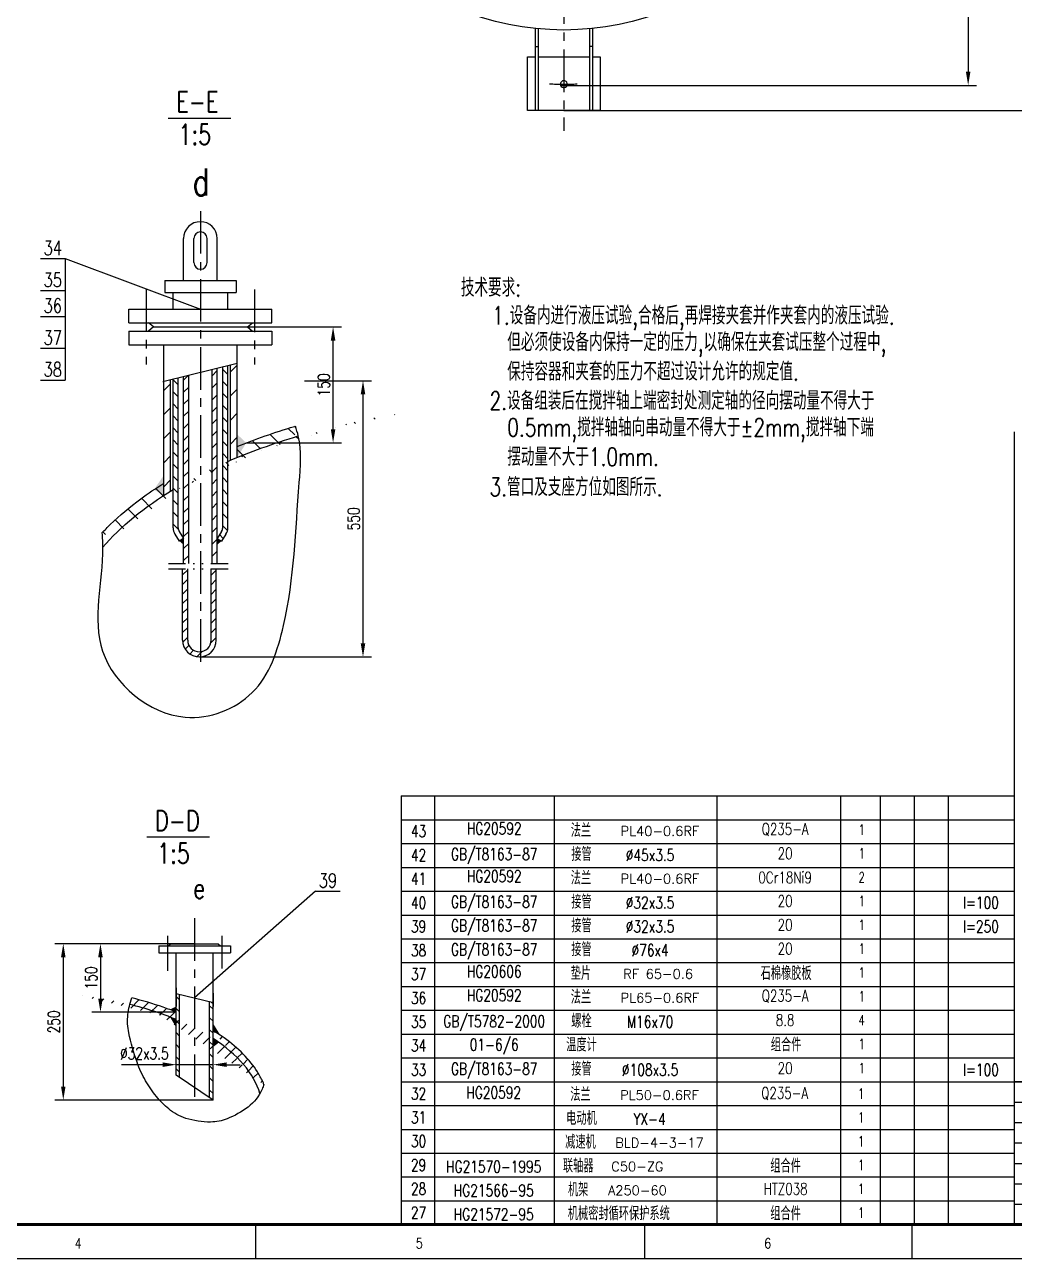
# Model space of a CAD drawing. Extents: x -8296 to 120, y 3711 to 9655.
# Drawn here: x -4693 to -1784, y 3711 to 7340 of the extents above; entities that cross this region are included whole.
import ezdxf
from ezdxf.enums import TextEntityAlignment as Align

# ---------------------------------------------------------------- set-up
doc = ezdxf.new("R2010")
doc.units = 0
doc.header["$LTSCALE"] = 100
doc.header["$MEASUREMENT"] = 0
doc.linetypes.add('CENTER', pattern=[2, 1.25, -0.25, 0.25, -0.25])
doc.linetypes.add('DIVIDE', pattern=[1.25, 0.5, -0.25, 0, -0.25, 0, -0.25])
doc.layers.get('0').update_dxf_attribs({"linetype": 'CONTINUOUS'})
doc.layers.get('DEFPOINTS').update_dxf_attribs({"linetype": 'CONTINUOUS'})
for name, color, linetype in [('1', 1, 'CENTER'), ('3', 1, 'DIVIDE'), ('4', 7, 'CONTINUOUS'), ('5', 6, 'CONTINUOUS'), ('dim', 6, 'CONTINUOUS'), ('text', 5, 'CONTINUOUS')]:
    doc.layers.add(name, color=color, linetype=linetype)
doc.styles.add('COMPLEX', font='romanc', dxfattribs={"width": 0.75, "bigfont": 'HZTXT'})
doc.styles.add('ROMANS', font='romans', dxfattribs={"width": 0.75})
doc.styles.get("Standard").update_dxf_attribs({"font": 'txt', "width": 0.75, "bigfont": 'hztxt'})
doc.dimstyles.get("Standard").update_dxf_attribs({"dimtxt": 0.18, "dimasz": 0.18, "dimexe": 0.18, "dimexo": 0.0625, "dimgap": 0.09, "dimtad": 0, "dimtih": 1, "dimtoh": 1, "dimdec": 4, "dimzin": 0, "dimdsep": 46, "dimtxsty": 'Standard', "dimcen": 0.09, "dimadec": 0, "dimazin": 0, "dimtfac": 1, "dimtdec": 4, "dimtofl": 0, "dimtmove": 0, "dimatfit": 3, "dimfxl": 0, "dimtolj": 1, "dimtzin": 0, "dimarcsym": 0})
pattern_1 = [(45.00000000000014, (-11350.60618009496, -150.9879728758543), (17.67766952966373, -17.67766952966364), [])]

# ---------------------------------------------------------------- blocks, each defined once
blk = doc.blocks.new('*D41')
at = {"layer": '5', "color": 0, "lineweight": -2}
for p, q in [((-4193.185596380926, 4638.740680043323), (-4604.264803094971, 4638.740680043323)), ((-4579.264803094971, 4598.740680043323), (-4579.264803094971, 4219.113647124162)), ((-4139.185596380933, 4179.113647124162), (-4604.264803094971, 4179.113647124162))]:
    blk.add_line(p, q, dxfattribs=at)
at = {"layer": '5', "color": 0}
for points in [[(-4585.931469761638, 4598.740680043323), (-4572.598136428304, 4598.740680043323), (-4579.264803094971, 4638.740680043323)], [(-4585.931469761638, 4219.113647124162), (-4572.598136428304, 4219.113647124162), (-4579.264803094971, 4179.113647124162)]]:
    blk.add_solid(points, dxfattribs=at)
at = {"layer": 'DEFPOINTS', "color": 0}
for p in [(-4193.185596380926, 4638.740680043323), (-4579.264803094971, 4179.113647124162), (-4139.185596380933, 4179.113647124162)]:
    blk.add_point(p, dxfattribs=at)
at = {"layer": '5', "color": 0, "insert": (-4606.764803094972, 4408.927163583741), "char_height": 35, "attachment_point": 5, "rotation": 90, "style": 'ROMANS'}
blk.add_mtext('\\A1;250', dxfattribs=at)
blk = doc.blocks.new('*D40')
at = {"layer": '5', "color": 0, "lineweight": -2}
for p, q in [((-4193.185596380926, 4638.740680043323), (-4495.012805094972, 4638.740680043323)), ((-4470.012805094972, 4598.740680043323), (-4470.012805094972, 4477.685253888636)), ((-4247.185596380928, 4437.685253888636), (-4495.012805094972, 4437.685253888636))]:
    blk.add_line(p, q, dxfattribs=at)
at = {"layer": '5', "color": 0}
for points in [[(-4476.679471761639, 4598.740680043323), (-4463.346138428305, 4598.740680043323), (-4470.012805094972, 4638.740680043323)], [(-4476.679471761639, 4477.685253888636), (-4463.346138428305, 4477.685253888636), (-4470.012805094972, 4437.685253888636)]]:
    blk.add_solid(points, dxfattribs=at)
at = {"layer": 'DEFPOINTS', "color": 0}
for p in [(-4193.185596380926, 4638.740680043323), (-4470.012805094972, 4437.685253888636), (-4247.185596380928, 4437.685253888636)]:
    blk.add_point(p, dxfattribs=at)
at = {"layer": '5', "color": 0, "insert": (-4497.512805094972, 4538.212966965979), "char_height": 35, "attachment_point": 5, "rotation": 90, "style": 'ROMANS'}
blk.add_mtext('\\A1;150', dxfattribs=at)
blk = doc.blocks.new('*D42')
at = {"layer": '5', "color": 0, "lineweight": -2}
for p, q in [((-4041.390293715953, 6451.994356999998), (-3761.199264571075, 6451.994356999998)), ((-3786.199264571075, 6151.190948295525), (-3786.199264571075, 6411.994356999998)), ((-4041.390293715953, 6111.190948295525), (-3761.199264571075, 6111.190948295525))]:
    blk.add_line(p, q, dxfattribs=at)
at = {"layer": '5', "color": 0}
for points in [[(-3792.865931237742, 6411.994356999998), (-3779.532597904409, 6411.994356999998), (-3786.199264571075, 6451.994356999998)], [(-3792.865931237742, 6151.190948295525), (-3779.532597904409, 6151.190948295525), (-3786.199264571075, 6111.190948295525)]]:
    blk.add_solid(points, dxfattribs=at)
at = {"layer": 'DEFPOINTS', "color": 0}
for p in [(-4041.390293715953, 6451.994356999998), (-3786.199264571075, 6451.994356999998), (-4041.390293715953, 6111.190948295525)]:
    blk.add_point(p, dxfattribs=at)
at = {"layer": '5', "color": 0, "insert": (-3813.699264571076, 6281.592652647761), "char_height": 35, "attachment_point": 5, "rotation": 90, "style": 'ROMANS'}
blk.add_mtext('\\A1;150', dxfattribs=at)
blk = doc.blocks.new('*D43')
at = {"layer": '5', "color": 0, "lineweight": -2}
for p, q in [((-3869.924518307533, 6293.974003497256), (-3673.289453307532, 6293.974003497256)), ((-3698.289453307532, 6253.974003497256), (-3698.289453307532, 5521.843613407727)), ((-4179.121891450503, 5481.843613407727), (-3673.289453307532, 5481.843613407727))]:
    blk.add_line(p, q, dxfattribs=at)
at = {"layer": '5', "color": 0}
for points in [[(-3704.956119974199, 6253.974003497256), (-3691.622786640866, 6253.974003497256), (-3698.289453307532, 6293.974003497256)], [(-3704.956119974199, 5521.843613407727), (-3691.622786640866, 5521.843613407727), (-3698.289453307532, 5481.843613407727)]]:
    blk.add_solid(points, dxfattribs=at)
at = {"layer": 'DEFPOINTS', "color": 0}
for p in [(-3869.924518307533, 6293.974003497256), (-4179.121891450503, 5481.843613407727), (-3698.289453307532, 5481.843613407727)]:
    blk.add_point(p, dxfattribs=at)
at = {"layer": '5', "color": 0, "insert": (-3725.789453307533, 5887.908808452491), "char_height": 35, "attachment_point": 5, "rotation": 90, "style": 'ROMANS'}
blk.add_mtext('\\A1;550', dxfattribs=at)
blk = doc.blocks.new('*D68')
at = {"layer": 'DEFPOINTS', "color": 0}
for p in [(-3115.132284459994, 9086.477587192776), (-3117.373808235929, 7161.933455037716), (-1919.553549, 7161.933455037715)]:
    blk.add_point(p, dxfattribs=at)
at = {"layer": 'dim', "color": 0, "lineweight": -2}
for p, q in [((-3115.132284459994, 9086.477587192776), (-1894.553549, 9086.477587192776)), ((-1919.553549, 9046.477587192776), (-1919.553549, 7201.933455037715)), ((-3117.373808235929, 7161.933455037716), (-1894.553549, 7161.933455037715))]:
    blk.add_line(p, q, dxfattribs=at)
at = {"layer": 'dim', "color": 0}
for points in [[(-1926.220215666666, 9046.477587192776), (-1912.886882333333, 9046.477587192776), (-1919.553549, 9086.477587192776)], [(-1926.220215666667, 7201.933455037715), (-1912.886882333333, 7201.933455037715), (-1919.553549, 7161.933455037715)]]:
    blk.add_solid(points, dxfattribs=at)
at = {"layer": 'dim', "color": 0, "insert": (-1947.053549000001, 8124.205521115246), "char_height": 35, "attachment_point": 5, "rotation": 90, "style": 'ROMANS'}
blk.add_mtext('\\A1;1924', dxfattribs=at)
blk = doc.blocks.new('*D69')
at = {"layer": 'DEFPOINTS', "color": 0}
for p in [(-3107.79965059162, 9170.509617401156), (-3107.799650591638, 7088.509617401151), (-1742.449367, 7088.50961740115)]:
    blk.add_point(p, dxfattribs=at)
at = {"layer": 'dim', "color": 0, "lineweight": -2}
for p, q in [((-3107.79965059162, 9170.509617401156), (-1717.449366999999, 9170.509617401156)), ((-1742.449366999999, 9130.509617401156), (-1742.449367, 7128.50961740115)), ((-3107.799650591638, 7088.509617401151), (-1717.449367, 7088.50961740115))]:
    blk.add_line(p, q, dxfattribs=at)
at = {"layer": 'dim', "color": 0}
for points in [[(-1749.116033666666, 9130.509617401156), (-1735.782700333333, 9130.509617401156), (-1742.449366999999, 9170.509617401156)], [(-1749.116033666667, 7128.50961740115), (-1735.782700333333, 7128.50961740115), (-1742.449367, 7088.50961740115)]]:
    blk.add_solid(points, dxfattribs=at)
at = {"layer": 'dim', "color": 0, "insert": (-1769.949367000001, 8129.509617401152), "char_height": 35, "attachment_point": 5, "rotation": 90, "style": 'ROMANS'}
blk.add_mtext('\\A1;2024', dxfattribs=at)

msp = doc.modelspace()

# ---------------------------------------------------------------- hatches: boundary and pattern name
at = {"layer": '5'}
h = msp.add_hatch(dxfattribs=at)
h.set_pattern_fill('ANSI31', color=256, scale=400, angle=90, style=0)
h.set_pattern_definition([(45.00000000000001, (-17450.57271714214, -2446.603132338324), (35.35533905932738, -35.35533905932737), [])])
edge = h.paths.add_edge_path()
edge.add_line((-4284.121869714039, 6291.426442630296), (-4264.121869714027, 6296.305040590089))
edge.add_line((-4264.121869714027, 6296.305040590089), (-4264.121869714039, 5969.228997175531))
edge.add_ellipse((-3176.121869714047, 5528.702039998103), major_axis=(1400, 0), ratio=0.5, start_angle=140.9997173720126, end_angle=142.3192148297584)
edge.add_line((-4284.121869714032, 5956.585201620536), (-4284.121869714039, 6291.426442630296))
edge = h.paths.add_edge_path()
edge.add_line((-4088.121869714041, 6339.236702636239), (-4068.121869714039, 6344.11530059603))
edge.add_line((-4068.121869714039, 6344.115300596031), (-4068.121869714039, 6222.318252596031))
edge.add_line((-4068.121869714039, 6222.318252596031), (-4068.121869714041, 6068.224050670518))
edge.add_ellipse((-3176.121869714047, 5528.702039998103), major_axis=(1400, 0), ratio=0.5, start_angle=129.5790979817035, end_angle=130.6493968273583)
edge.add_line((-4088.121869714041, 6059.799017959756), (-4088.121869714041, 6339.236702636239))
h = msp.add_hatch(dxfattribs=at)
h.set_pattern_fill('ANSI31', color=256, scale=200, angle=90, style=0)
h.set_pattern_definition([(135, (-333.7799380000001, 322.8818900534643), (-17.67766952966369, -17.67766952966369), [])])
h.paths.add_polyline_path([(-4256.621869714039, 5861.61880234406, 0.1423098127258515), (-4251.174175205843, 5842.86616945907), (-4238.208627639237, 5822.433741388469), (-4225.543353857035, 5830.470584053464), (-4238.508901423643, 5850.903012124067, -0.142309812725839), (-4241.62186971404, 5861.61880234406), (-4241.621869714027, 6301.793463294855), (-4256.621869714026, 6298.134514825009)])
h.paths.add_polyline_path([(-4110.621869714053, 5861.61880234406, -0.1423098127258506), (-4113.73483800445, 5850.903012124066), (-4126.700385571059, 5830.470584053464), (-4114.035111788859, 5822.43374138847), (-4101.06956422225, 5842.86616945907, 0.1423098127258524), (-4095.621869714053, 5861.61880234406), (-4095.621869714069, 6337.407228401311), (-4110.621869714068, 6333.748279931469)])
h = msp.add_hatch(dxfattribs=at)
h.set_pattern_fill('ANSI31', color=256, scale=200, style=0)
h.set_pattern_definition([(45, (-333.7799380000001, 322.8818900534643), (-17.67766952966369, 17.67766952966369), [])])
h.paths.add_polyline_path([(-4225.543353857039, 5756.207394053463), (-4210.543353857039, 5756.207394053463), (-4210.54335385702, 6309.374442497521), (-4225.54335385702, 6305.71549402768)])
h.paths.add_polyline_path([(-4141.700385571055, 5756.207394053463), (-4126.700385571053, 5756.207394053463), (-4126.700385571075, 6329.826249198648), (-4141.700385571074, 6326.167300728806)])
h = msp.add_hatch(dxfattribs=at)
h.set_pattern_fill('ANSI31', color=256, scale=400, style=0)
h.set_pattern_definition([(135, (-17450.57271714214, -2446.603132338324), (35.35533905932737, 35.35533905932738), [])])
edge = h.paths.add_edge_path()
edge.add_spline(control_points=[(-4465.546793077273, 5846.434260113459), (-4457.692876963451, 5854.808253187912), (-4449.535632775197, 5863.092503444628), (-4414.098382594107, 5897.424511686544), (-4384.093079652378, 5922.608325111867), (-4330.054093221985, 5962.312156284785), (-4307.638392604826, 5977.464055610538), (-4284.121869714032, 5992.124614343416)], knot_values=[3.580096140772319, 3.580096140772319, 3.580096140772319, 3.580096140772319, 3.618034287104902, 3.618034287104902, 3.739128971884939, 3.739128971884939, 3.817574721738372, 3.817574721738372, 3.817574721738372, 3.817574721738372], degree=3, periodic=0)
edge.add_line((-4284.12186971403, 5992.124614343416), (-4284.121869714034, 5956.585201620534))
edge.add_ellipse((-3176.121869714047, 5528.702039998103), major_axis=(1400, 0), ratio=0.5, start_angle=142.3192148297584, end_angle=153.9562808871805)
edge.add_ellipse((-3176.121869714047, 5528.702039998103), major_axis=(1400, 0), ratio=0.5, start_angle=153.9562808871805, end_angle=154.1431386498317)
edge.add_arc((-4244.81105673921, 6329.770291667099), 531.3548575996335, 245.4541956058315, 248.91551955251072, ccw=False)
edge = h.paths.add_edge_path()
edge.add_spline(control_points=[(-4068.121869714039, 6100.635801662645), (-4014.901267351019, 6122.172082575487), (-3958.679822303649, 6141.745549325222), (-3899.233802860275, 6159.413445725886), (-3898.449859241358, 6159.645929931858), (-3897.665481759133, 6159.878032230887)], knot_values=[4.031988066789506, 4.031988066789506, 4.031988066789506, 4.031988066789506, 4.176083891749577, 4.176083891749577, 4.178008464567966, 4.178008464567966, 4.178008464567966, 4.178008464567966], degree=3, periodic=0)
edge.add_arc((-4383.030302318167, 6175.121753026515), 485.6041392533614, 354.4257150808234, 358.2011183559392, ccw=False)
edge.add_ellipse((-3176.121869714047, 5528.702039998103), major_axis=(1400, 0), ratio=0.5, start_angle=121.1217019455218, end_angle=121.229074152679)
edge.add_ellipse((-3176.121869714047, 5528.702039998103), major_axis=(1400, 0), ratio=0.5, start_angle=121.229074152679, end_angle=129.5790979817035)
edge.add_line((-4068.121869714039, 6068.224050670518), (-4068.121869714039, 6100.635801662649))
h = msp.add_hatch(dxfattribs=at)
h.set_pattern_fill('ANSI31', color=256, scale=200, angle=90, style=0)
h.set_pattern_definition(pattern_1)
edge = h.paths.add_edge_path()
edge.add_spline(control_points=[(-4247.185596380928, 4437.685253888635), (-4259.729338323753, 4442.726411392419), (-4272.597144798327, 4447.550137765334), (-4315.117347429524, 4462.399455130828), (-4345.949656388036, 4471.524660792799), (-4377.92765229309, 4479.436643488791)], knot_values=[4.035349095414181, 4.035349095414181, 4.035349095414181, 4.035349095414181, 4.102697731943523, 4.102697731943523, 4.252881936310769, 4.252881936310769, 4.252881936310769, 4.252881936310769], degree=3, periodic=0)
edge.add_arc((-4160.047654286844, 4403.831228417766), 230.6249603127614, 160.8629780240872, 165.831466602353)
edge.add_ellipse((-4693.185596380924, 4146.327122292374), major_axis=(-700, -1.623512712009053e-12), ratio=0.5, start_angle=230.4209020182965, end_angle=243.64103233000338, ccw=False)
edge.add_line((-4247.185596380928, 4416.088127628582), (-4247.185596380928, 4437.685253888635))
h = msp.add_hatch(dxfattribs=at)
h.set_pattern_fill('ANSI31', color=256, scale=200, style=0)
h.set_pattern_definition([(135.0000000000001, (-11350.60618009496, -150.9879728758543), (17.67766952966364, 17.67766952966373), [])])
h.paths.add_polyline_path([(-4149.185596380931, 4468.605098588368), (-4143.482683706982, 4467.21398768157), (-4139.185596380929, 4462.91690035551), (-4139.185596380928, 4454.338014099904), (-4139.185596380931, 4283.338181124162), (-4149.185596380927, 4283.338181124162)])
h.paths.add_polyline_path([(-4237.185596380931, 4283.338181124161), (-4247.185596380928, 4283.338181124162), (-4247.185596380928, 4308.338181124162), (-4247.185596380928, 4492.510228591338), (-4237.185596380927, 4490.070929611444)])
h.paths.add_polyline_path([(-4237.185596380929, 4246.149873827865), (-4247.185596380928, 4252.990305124162), (-4247.185596380929, 4283.338181124161), (-4237.185596380929, 4283.338181124161)])
h.paths.add_polyline_path([(-4139.185596380933, 4179.113647124162), (-4149.185596380923, 4185.954078420452), (-4149.185596380927, 4283.338181124162), (-4139.185596380934, 4283.338181124162)])
h = msp.add_hatch(dxfattribs=at)
h.set_pattern_fill('ANSI31', color=256, scale=200, angle=90, style=0)
h.set_pattern_definition(pattern_1)
edge = h.paths.add_edge_path()
edge.add_spline(control_points=[(-3989.377319218368, 4225.257960898323), (-3990.557639287178, 4228.096331491193), (-3991.800444162664, 4230.923539694796), (-3997.570225452735, 4243.374452369208), (-4002.758281267324, 4252.868582052824), (-4020.040055129282, 4280.286826703075), (-4034.03879961554, 4297.741271152533), (-4066.756914698904, 4331.1038460902), (-4085.478072455417, 4347.015140199208), (-4113.416861051657, 4367.15271190269), (-4120.74858046025, 4372.158204822895), (-4139.185596380933, 4383.003444124162)], knot_values=[3.346601002438342, 3.346601002438342, 3.346601002438342, 3.346601002438342, 3.369276109821836, 3.369276109821836, 3.446890832189975, 3.446890832189975, 3.597483711137084, 3.597483711137084, 3.748076590084193, 3.748076590084193, 3.799246419547161, 3.799246419547161, 3.799246419547161, 3.799246419547161], degree=3, periodic=0)
edge.add_ellipse((-4693.185596380924, 4146.327122292374), major_axis=(-700, -1.623512712009053e-12), ratio=0.5, start_angle=188.5983050872724, end_angle=217.6807851702416)
at = {"layer": 'dim'}
h = msp.add_hatch(dxfattribs=at)
h.set_pattern_fill('ANSI31', color=256, scale=160, style=0)
h.set_pattern_definition([(45, (0, 561.5628940534643), (-14.14213562373095, 14.14213562373095), [])])
h.paths.add_polyline_path([(-4213.543375593486, 5740.845456053463), (-4228.54337559349, 5740.845456053462), (-4228.543375593497, 5531.265097550722, 0.4321179255652573), (-4176.121869714046, 5481.934752280523), (-4176.121869714046, 5496.974596822572, -0.4400104588334016), (-4213.543375593499, 5531.265097550725)])
h.paths.add_polyline_path([(-4129.70040730751, 5740.845456053462), (-4144.70040730751, 5740.845456053464), (-4144.70040730751, 5531.265097550723, -0.3888788013528198), (-4176.121869714046, 5496.974596822573), (-4176.121869714046, 5481.934752280523, 0.3965330398406865), (-4129.70040730751, 5531.265097550722)])

# ---------------------------------------------------------------- linework, layer by layer
for p, q in [((-3191.799650591618, 7329.116396060695), (-3191.799650591618, 7088.509617401149)), ((-3183.399650591618, 7328.279345402052), (-3183.399650591618, 7088.509617401149)), ((-3032.199650591618, 7328.279345402052), (-3032.199650591618, 7088.509617401149)), ((-3023.799650591618, 7329.116396060695), (-3023.799650591616, 7088.509617401149)), ((-3191.799650591618, 7276.479120401151), (-3183.399650591618, 7276.479120401151)), ((-3023.799650591624, 7276.479120401151), (-3032.199650591623, 7276.479120401151)), ((-3214.29965059162, 7088.509617401151), (-3214.299650591618, 7245.701599768043)), ((-3214.299650591618, 7245.701599768043), (-3191.799650591618, 7245.701599768043)), ((-3183.399650591618, 7245.701599768045), (-3032.199650591618, 7245.701599768043)), ((-3023.799650591616, 7245.701599768043), (-3001.299650591618, 7245.701599768043)), ((-3001.299650591618, 7245.701599768043), (-3001.299650591618, 7088.509617401149)), ((-3001.299650591618, 7088.509617401149), (-3214.29965059162, 7088.509617401151)), ((-4225.543353857019, 6588.181876053464), (-4225.543353857021, 6711.922880053464)), ((-4195.543353857019, 6640.884272053465), (-4195.543353857021, 6711.922880053464)), ((-4156.700385571075, 6640.884272053465), (-4156.700385571075, 6711.922880053464)), ((-4126.700385571075, 6588.181876053464), (-4126.700385571075, 6711.922880053464)), ((-4281.041625000001, 6588.181876053464), (-4071.202114428094, 6588.181876053464)), ((-4281.041625000001, 6588.181876053464), (-4281.041625000001, 6553.502763053466)), ((-4176.121869714046, 6588.181876053464), (-4176.121869714046, 6553.502763053466)), ((-4071.202114428093, 6588.181876053464), (-4071.202114428093, 6553.502763053466)), ((-4281.041625000001, 6553.502763053466), (-4071.202114428094, 6553.502763053466)), ((-4256.621869714026, 6504.469166999997), (-4256.621869714028, 6553.502763053462)), ((-4095.621869714068, 6504.469166999997), (-4095.621869714068, 6553.502763053462)), ((-4386.121869714051, 6464.469167000001), (-4386.121869714051, 6504.469167000001)), ((-4386.121869714051, 6504.469167000001), (-3966.121869714053, 6504.469166999997)), ((-3966.121869714053, 6464.469166999997), (-3966.121869714053, 6504.469166999997)), ((-4386.121869714051, 6464.469167000001), (-3966.121869714053, 6464.469166999997)), ((-4314.533420285955, 6451.994357000001), (-4329.168460285952, 6464.469167000001)), ((-4037.710319142133, 6451.994357000005), (-4023.075279142136, 6464.469167000005)), ((-4386.121869714051, 6439.519546999994), (-3966.121869714053, 6439.519546999998)), ((-4386.121869714051, 6439.519546999994), (-4386.121869714051, 6399.519546999994)), ((-4314.533420285955, 6451.994356999994), (-4329.168460285952, 6439.519546999994)), ((-4314.533420285955, 6451.994356999998), (-4037.710319142144, 6451.994356999998)), ((-4314.533420285955, 6451.994356999998), (-4037.710319142144, 6451.994356999998)), ((-4037.710319142133, 6451.99435699999), (-4023.075279142136, 6439.519546999991)), ((-3966.121869714053, 6439.519546999998), (-3966.121869714053, 6399.519546999998)), ((-4386.121869714051, 6399.519546999994), (-3966.121869714053, 6399.519546999998)), ((-4141.700385571055, 5756.207394053463), (-4141.700385571075, 6326.167300728806)), ((-4126.700385571053, 5756.207394053463), (-4126.700385571075, 6329.826249198648)), ((-4110.621869714053, 5861.61880234406), (-4110.621869714068, 6333.748279931469)), ((-4095.621869714053, 5861.61880234406), (-4095.621869714068, 6337.407228401311)), ((-4088.121869714038, 6059.79901795976), (-4088.121869714042, 6339.236702636239)), ((-4284.121869714031, 5956.585201620533), (-4284.121869714031, 6312.186375499999)), ((-4264.121869714038, 5969.228997175532), (-4264.121869714028, 6296.305040590092)), ((-4256.621869714038, 5861.61880234406), (-4256.621869714028, 6298.134514825013)), ((-4241.62186971404, 5861.61880234406), (-4241.621869714028, 6301.793463294855)), ((-4225.543353857039, 5756.207394053464), (-4225.543353857021, 6305.715494027676)), ((-4210.543353857039, 5756.207394053462), (-4210.543353857021, 6309.374442497521)), ((-4068.121869714038, 6068.224050670518), (-4068.121869714038, 6312.186375499999)), ((-4238.508901423643, 5850.903012124067), (-4225.543353857035, 5830.470584053463)), ((-4113.73483800445, 5850.903012124067), (-4126.70038557106, 5830.470584053463)), ((-4251.174175205843, 5842.866169459072), (-4238.208627639236, 5822.433741388469)), ((-4225.543353857035, 5830.470584053463), (-4238.208627639236, 5822.433741388469)), ((-4126.70038557106, 5830.470584053463), (-4114.035111788858, 5822.433741388469)), ((-4101.069564222248, 5842.866169459072), (-4114.035111788858, 5822.433741388469)), ((-4228.543375593497, 5531.265097550722), (-4228.54337559349, 5740.845456053462)), ((-4213.543375593499, 5531.265097550723), (-4213.543375593485, 5740.845456053462)), ((-4144.70040730751, 5531.265097550723), (-4144.700407307509, 5740.845456053462)), ((-4129.70040730751, 5531.265097550722), (-4129.70040730751, 5740.845456053462)), ((-4298.185596380929, 4632.503275043321), (-4298.185596380928, 4612.503275043321)), ((-4298.185596380929, 4632.503275043321), (-4088.185596380929, 4632.503275043323)), ((-4298.185596380928, 4612.503275043321), (-4088.185596380928, 4612.503275043323)), ((-4262.39137166688, 4638.740680043321), (-4269.708891666879, 4632.503275043321)), ((-4262.391371666882, 4638.740680043322), (-4123.979821094977, 4638.740680043323)), ((-4123.979821094969, 4638.740680043318), (-4116.662301094971, 4632.503275043318)), ((-4088.185596380929, 4632.503275043323), (-4088.185596380928, 4612.503275043323)), ((-4247.185596380928, 4252.990305124161), (-4247.185596380928, 4538.069290043323)), ((-4139.185596380933, 4179.113647124162), (-4139.185596380931, 4538.069290043323)), ((-4237.185596380931, 4246.149873827863), (-4237.185596380928, 4490.070929611445)), ((-4149.185596380924, 4185.95407842045), (-4149.185596380931, 4468.605098588368)), ((-4139.185596380933, 4179.113647124162), (-4247.185596380929, 4252.990305124162))]:
    msp.add_line(p, q)
at = {"color": 0, "linetype": 'Continuous'}
for p, q in [((-4284.121869714038, 6169.629394630299), (-4284.12186971404, 6399.519546999994)), ((-4068.121869714038, 6222.318252596031), (-4068.121869714038, 6399.519546999998)), ((-4247.185596380928, 4493.135228591339), (-4247.185596380928, 4612.503275043322)), ((-4139.185596380928, 4466.790799608473), (-4139.185596380928, 4612.503275043322))]:
    msp.add_line(p, q, dxfattribs=at)
at = {"color": 0}
msp.add_line((-4143.48268370698, 4467.213987681568), (-4139.185596380931, 4462.916900355515), dxfattribs=at)
at = {"color": 14}
for p, q in [((-1783.887823000003, 4173.297798757687), (-1206.172227545891, 4173.297798757687)), ((-1783.887823000003, 4113.297798757687), (-1206.172227545891, 4113.297798757687)), ((-1783.887823000003, 4053.297798757687), (-1206.172227545891, 4053.297798757687)), ((-1783.887823000003, 3993.297798757687), (-1206.172227545891, 3993.297798757687)), ((-1783.887823000003, 3933.297798757687), (-1206.172227545891, 3933.297798757687)), ((-1783.887823000003, 3873.297798757687), (-1206.172227545891, 3873.297798757687)), ((-2083.887822999999, 3713.217732060326), (-2083.887822999999, 3813.217732060325))]:
    msp.add_line(p, q, dxfattribs=at)
msp.add_lwpolyline([(-8293.887822999997, 3713.217732060325), (116.1121769999925, 3713.217732060325), (116.1121769999925, 9653.217732060317), (-8293.887822999997, 9653.217732060317)], close=True, dxfattribs=at)
at = {"color": 14, "const_width": 8.999999999999991}
msp.add_lwpolyline([(-8043.887822999997, 3813.217732060325), (16.11217699999247, 3813.217732060325), (16.11217699999247, 9553.217732060317), (-8043.887822999997, 9553.217732060317)], close=True, dxfattribs=at)
at = {"color": 14}
for points, const_width in [([(-1783.887823000003, 3813.217732060325), (-1783.887823000003, 4233.297798757685)], 3.999999999999995), ([(-4013.887823000003, 3713.217732060325), (-4013.887823000003, 3813.217732060325)], 3.999999999999996), ([(-2870.289823000003, 3713.217732060322), (-2870.289823000003, 3813.217732060322)], 3.999999999999996)]:
    msp.add_lwpolyline(points, dxfattribs=dict(at, const_width=const_width))
msp.add_circle((-3107.79965059162, 8129.509617401152), 804.7889840000007)
for centre, radius, start, end in [((-3107.799650591618, 7165.451338691548), 10.20000000000061, 149.4072199375417, 200.1751149395204), ((-3107.799650591618, 7165.451338691548), 10.20000000000037, 200.1751149395204, 149.4072199375417), ((-4176.121869714046, 6711.922880053464), 49.42148414297299, 0, 180), ((-4176.121869714046, 6711.922880053464), 19.42148414297299, 0, 180), ((-4176.121869714046, 6640.884272053465), 19.42148414297299, 180, 0), ((-4221.62186971404, 5861.618802344059), 35, 179.9999999999983, 212.3974699584528), ((-4221.62186971404, 5861.618802344059), 20, 179.9999999999983, 212.3974699584528), ((-4130.621869714053, 5861.618802344059), 20, 327.6025300415472, 1.737238224280046e-12), ((-4130.621869714053, 5861.618802344059), 35, 327.6025300415472, 1.737238224280046e-12), ((-4179.121891450503, 5531.265097550722), 49.42148414299481, 180, 0), ((-4179.121891450503, 5531.265097550722), 34.42148414299436, 180, 0)]:
    msp.add_arc(centre, radius, start, end)
at = {"layer": '1'}
for p, q in [((-3107.79965059162, 9267.488017401152), (-3107.79965059162, 7027.913354588102)), ((-4176.121869714046, 6792.466244053465), (-4176.121869714046, 5463.099555053464)), ((-4335.303608285953, 6563.631137804101), (-4335.303608285953, 6341.536219161675)), ((-4016.940131142142, 6561.660775304101), (-4016.940131142134, 6341.536219161679)), ((-4193.185596380926, 4713.558114124162), (-4193.185596380924, 4170.526583124162)), ((-4272.77646566688, 4662.518255124161), (-4272.77646566688, 4559.373247)), ((-4113.594727094974, 4662.518255124163), (-4113.594727094971, 4565.84943))]:
    msp.add_line(p, q, dxfattribs=at)
msp.add_arc((-3107.799650591618, 8030.171338691547), 864.72, 267.1650577914251, 272.6119386981239, dxfattribs=at)
at = {"layer": '3', "color": 1}
for p, q in [((-4270.271968, 5756.207394053463), (-4081.319841, 5756.207394053463)), ((-4270.271968, 5740.845456053463), (-4081.319841, 5740.845456053463))]:
    msp.add_line(p, q, dxfattribs=at)
at = {"layer": '4'}
for p, q in [((-4271.05597, 7066.032061053464), (-4086.986386, 7066.032061053464)), ((-4646.128796571072, 6652.702233053464), (-4574.074052571074, 6652.702233053464)), ((-4646.128796571072, 6558.975545053465), (-4574.074052571074, 6558.975545053465)), ((-4646.128796571073, 6482.92736), (-4574.074052571075, 6482.92736)), ((-4646.128796571073, 6389.200671999999), (-4574.074052571075, 6389.200671999999)), ((-4646.128796571073, 6295.473983999997), (-4574.074052571075, 6295.473983999997)), ((-4333.68665966688, 4952.771861124162), (-4149.617075666879, 4952.771861124162)), ((-3837.441083666877, 4793.18845612416), (-3765.386339666879, 4793.18845612416))]:
    msp.add_line(p, q, dxfattribs=at)
at = {"layer": '4', "extrusion": (0, 0, -1)}
for start_param, end_param in [(3.995840716158238, 4.178661629215553), (3.54530606225908, 3.830744349876852)]:
    msp.add_ellipse((-3176.121869714047, 5528.702039998103), major_axis=(1400, 0), ratio=0.5, start_param=start_param, end_param=end_param, dxfattribs=at)
at = {"layer": '4'}
for start_param, end_param in [(4.02160340563452, 4.254369091101174), (3.291661387453675, 3.799246419547161)]:
    msp.add_ellipse((-4693.185596380924, 4146.327122292374), major_axis=(-700, -1.623512712009053e-12), ratio=0.5, start_param=start_param, end_param=end_param, dxfattribs=at)
for points, knots in [([(-4068.121869714039, 6100.635801662645), (-4014.901267351019, 6122.172082575487), (-3958.679822303649, 6141.745549325222), (-3899.233802860275, 6159.413445725886), (-3898.449859241358, 6159.645929931858), (-3897.665481759133, 6159.878032230887)], [4.031988066789506, 4.031988066789506, 4.031988066789506, 4.031988066789506, 4.176083891749577, 4.176083891749577, 4.178008464567966, 4.178008464567966, 4.178008464567966, 4.178008464567966]), ([(-4465.546793077273, 5846.434260113459), (-4457.692876963451, 5854.808253187912), (-4449.535632775197, 5863.092503444628), (-4414.098382594107, 5897.424511686544), (-4384.093079652378, 5922.608325111867), (-4330.054093221985, 5962.312156284785), (-4307.638392604826, 5977.464055610538), (-4284.121869714032, 5992.124614343416)], [3.580096140772319, 3.580096140772319, 3.580096140772319, 3.580096140772319, 3.618034287104902, 3.618034287104902, 3.739128971884939, 3.739128971884939, 3.817574721738372, 3.817574721738372, 3.817574721738372, 3.817574721738372]), ([(-4247.185596380928, 4437.685253888635), (-4259.729338323753, 4442.726411392419), (-4272.597144798327, 4447.550137765334), (-4315.117347429524, 4462.399455130828), (-4345.949656388036, 4471.524660792799), (-4377.92765229309, 4479.436643488791)], [4.035349095414181, 4.035349095414181, 4.035349095414181, 4.035349095414181, 4.102697731943523, 4.102697731943523, 4.252881936310769, 4.252881936310769, 4.252881936310769, 4.252881936310769]), ([(-3989.377319218368, 4225.257960898323), (-3990.557639287178, 4228.096331491193), (-3991.800444162664, 4230.923539694796), (-3997.570225452735, 4243.374452369208), (-4002.758281267324, 4252.868582052824), (-4020.040055129282, 4280.286826703075), (-4034.03879961554, 4297.741271152533), (-4066.756914698904, 4331.1038460902), (-4085.478072455417, 4347.015140199208), (-4113.416861051657, 4367.15271190269), (-4120.74858046025, 4372.158204822895), (-4139.185596380933, 4383.003444124162)], [3.346601002438342, 3.346601002438342, 3.346601002438342, 3.346601002438342, 3.369276109821836, 3.369276109821836, 3.446890832189975, 3.446890832189975, 3.597483711137084, 3.597483711137084, 3.748076590084193, 3.748076590084193, 3.799246419547161, 3.799246419547161, 3.799246419547161, 3.799246419547161])]:
    msp.add_open_spline(points, degree=3, knots=knots, dxfattribs=at)
at = {"layer": '5'}
for p, q in [((-4574.074052571074, 6652.702233053464), (-4574.074052571074, 6652.702233053464)), ((-4574.074052571074, 6652.702233053464), (-4574.074052571074, 6295.473983999997)), ((-4574.074052571074, 6652.702233053464), (-4176.121869714046, 6504.469166999999)), ((-4068.121869714038, 6344.115300596031), (-4286.530702960011, 6290.838856182336)), ((-1783.887823000003, 6143.375540166692), (-1783.887823000003, 4233.297798757687)), ((-3586.1722275459, 5073.21773206032), (-3586.1722275459, 3813.217732060324)), ((-3488.456632091782, 5073.21773206032), (-3488.456632091786, 3813.217732060324)), ((-3135.975840879235, 5073.21773206032), (-3135.975840879231, 3813.217732060324)), ((-2658.456632091796, 5073.21773206032), (-2658.456632091793, 3813.217732060324)), ((-2295.194712091788, 5073.21773206032), (-2295.194712091788, 3813.217732060324)), ((-2178.528045425122, 5073.21773206032), (-2178.528045425121, 3813.217732060324)), ((-2078.528045425126, 5073.21773206032), (-2078.528045425121, 3813.217732060324)), ((-1978.528045425126, 5073.21773206032), (-1978.528045425121, 3813.217732060324)), ((-3837.441083666877, 4793.18845612416), (-4193.185596380926, 4479.338014099905)), ((-4247.185596380928, 4509.092123292375), (-4247.185596380928, 4454.338014099904)), ((-4247.185596380928, 4492.510228591339), (-4137.981179757941, 4465.872006384491)), ((-4139.185596380928, 4493.857287292375), (-4139.185596380928, 4454.338014099904)), ((-4287.185596380928, 4283.338181124162), (-4407.831625094971, 4283.338181124162)), ((-4247.185596380928, 4283.338181124162), (-4247.185596380928, 4308.338181124162)), ((-4139.185596380933, 4283.338181124162), (-4247.185596380928, 4283.338181124162)), ((-4139.185596380933, 4283.338181124162), (-4139.185596380933, 4308.338181124162)), ((-4099.185596380933, 4283.338181124162), (-4059.185596380933, 4283.338181124162))]:
    msp.add_line(p, q, dxfattribs=at)
at = {"layer": '5', "linetype": 'Continuous'}
for p, q in [((-3586.172227545894, 5073.21773206032), (-1783.887823000003, 5073.21773206032)), ((-3586.172227545894, 5003.217732060322), (-1783.887823000003, 5003.217732060322)), ((-3586.172227545894, 4933.217732060322), (-1783.887823000003, 4933.217732060322)), ((-3586.172227545894, 4863.217732060324), (-1783.887823000003, 4863.217732060324)), ((-3586.172227545894, 4793.217732060324), (-1783.887823000003, 4793.217732060324)), ((-3586.172227545894, 4723.217732060324), (-1783.887823000003, 4723.217732060324)), ((-3586.172227545892, 4653.217732060324), (-1783.887823000003, 4653.217732060324)), ((-3586.172227545892, 4583.217732060324), (-1783.887823000003, 4583.217732060324)), ((-3586.172227545892, 4513.217732060324), (-1783.887823000003, 4513.217732060324)), ((-3586.172227545892, 4513.217732060324), (-1783.887823000003, 4513.217732060324)), ((-3586.172227545892, 4513.217732060324), (-1783.887823000003, 4513.217732060324)), ((-3586.172227545892, 4443.217732060324), (-1783.887823000003, 4443.217732060324)), ((-3586.172227545892, 4373.217732060324), (-1783.887823000003, 4373.217732060324)), ((-3586.172227545892, 4303.217732060324), (-1783.887823000003, 4303.217732060324)), ((-3586.172227545892, 4233.217732060324), (-1783.887823000003, 4233.217732060324)), ((-1783.887823000003, 4233.297798757687), (18.39658154588869, 4233.297798757687)), ((-3586.172227545892, 4163.217732060324), (-1783.887823000003, 4163.217732060324)), ((-3586.172227545892, 4163.217732060324), (-1783.887823000003, 4163.217732060324)), ((-3586.172227545892, 4093.217732060324), (-1783.887823000003, 4093.217732060324)), ((-3586.172227545892, 4023.217732060324), (-1783.887823000003, 4023.217732060324)), ((-3586.172227545892, 3953.217732060324), (-1783.887823000003, 3953.217732060324)), ((-3586.172227545892, 3883.217732060324), (-1783.887823000003, 3883.217732060324)), ((-3583.887822999992, 3813.217732060324), (-1781.6034184541, 3813.217732060324))]:
    msp.add_line(p, q, dxfattribs=at)
at = {"layer": '5'}
msp.add_lwpolyline([(-3989.377319218368, 4225.257960898323, -0.01970837823081167), (-3994.719184928456, 4211.385815812489, -0.1310543807460398), (-4036.25104609497, 4158.705493124162, -0.06570799360592648), (-4097.568684241206, 4124.299532999454, -0.09334080118589733), (-4146.348985094971, 4114.717464124162, -0.07796342079633303), (-4219.167096250533, 4125.558352563915, -0.1006710843533772), (-4269.291740094969, 4153.206984124162, -0.04436564400204489), (-4305.443282755091, 4189.942363127172, -0.04105803732844669), (-4337.185455094971, 4235.684534124162, -0.04677377767584336), (-4362.397857433099, 4290.500326061186, -0.03143261985333526), (-4386.729513094971, 4376.812748124162, -0.08388010508413254), (-4389.123926212515, 4430.513319038598, -0.05456647386960275), (-4377.927652293088, 4479.436643488791)], format="xyb", dxfattribs=at)
for points in [[(-4068.121869714038, 6068.224050670518), (-4041.390293715954, 6111.190948295525), (-4068.121869714038, 6136.10136374493)], [(-4284.121869714031, 5956.585201620533), (-4312.7264216338, 5973.687293107171), (-4284.121869714031, 6015.400957661675)], [(-4225.543353857035, 5830.470584053463), (-4238.208627639236, 5822.433741388469), (-4225.543353857035, 5811.727780053464)], [(-4126.70038557106, 5830.470584053463), (-4114.035111788858, 5822.433741388469), (-4126.700385571058, 5811.727780053464)], [(-4247.185596380928, 4437.685253888636), (-4247.185596380928, 4454.338014099904), (-4266.668086255543, 4445.242859210595)], [(-4247.185596380928, 4416.088127628582), (-4265.642056071972, 4423.458192879961), (-4247.185596380928, 4392.593576124162)], [(-4139.185596380931, 4404.937264124162), (-4139.185596380933, 4383.003444124161), (-4117.501308473554, 4369.723728017429)], [(-4139.185596380931, 4360.268703103591), (-4121.621067791976, 4348.38775035911), (-4139.185596380931, 4335.036744124162)], [(-4287.185596380928, 4290.004847790829), (-4287.185596380928, 4276.671514457495), (-4247.185596380928, 4283.338181124162)], [(-4099.185596380933, 4290.004847790829), (-4099.185596380933, 4276.671514457495), (-4139.185596380933, 4283.338181124162)]]:
    msp.add_solid(points, dxfattribs=at)
at = {"layer": 'DEFPOINTS', "color": 0, "linetype": 'Continuous'}
msp.add_point((-4139.185596380928, 4466.165799608473), dxfattribs=at)
at = {"layer": 'dim'}
msp.add_spline([(-4465.546793077273, 5846.434260113459), (-4463.573878135963, 5803.687187783567), (-4463.573878135963, 5498.652519053464), (-4220.968535, 5304.976528053464), (-4023.819525, 5377.194701053464), (-3931.816605, 5574.153332053465), (-3885.815198, 5994.331760053464), (-3888.365999487171, 6131.343786727394), (-3896.866657682316, 6160.114233019295)], degree=3, dxfattribs=at)
at = {"layer": 'text', "color": 14, "const_width": 3.999999999999995}
msp.add_lwpolyline([(-1783.887823000003, 4233.297798757685), (16.1121769999952, 4233.297798757685)], dxfattribs=at)

# ---------------------------------------------------------------- texts
at = {"color": 14, "style": 'COMPLEX', "width": 0.8}
for s, p in [('4', (-4535.581071018338, 3743.217732060328)), ('5', (-3532.897787027634, 3743.217732060328)), ('6', (-2508.65941437937, 3743.217732060328))]:
    msp.add_text(s, height=30.00000000000047, dxfattribs=at).set_placement(p, align=Align.CENTER)
at = {"layer": '5', "style": 'ROMANS', "width": 0.75}
for s, height, p in [('E-E', 60, (-4246.915751, 7084.116241053465)), ('1:5', 60, (-4240.88066, 6987.667278053466)), ('d', 80, (-4198.866894, 6837.858262053463)), ('D-D', 60, (-4309.546440666879, 4970.856041124161)), ('1:5', 60, (-4303.511349666879, 4874.407078124162)), ('e', 60, (-4197.025972809258, 4771.495408124161))]:
    msp.add_text(s, height=height, dxfattribs=at).set_placement(p)
at = {"layer": '5', "insert": (-4340.972570792988, 4316.510726064591), "char_height": 35, "attachment_point": 5, "style": 'ROMANS'}
msp.add_mtext('%%c32x3.5', dxfattribs=at)
at = {"layer": 'text', "style": 'ROMANS', "width": 0.75}
for s, p in [('34', (-4610.101424571078, 6684.144845053452)), ('35', (-4610.101424571078, 6590.418157053453)), ('36', (-4610.101424571079, 6514.369971999988)), ('37', (-4610.101424571079, 6420.643283999987)), ('38', (-4610.101424571079, 6326.916595999985)), ('39', (-3801.413711666882, 4824.631068124148))]:
    msp.add_text(s, height=41.99999999999996, dxfattribs=at).set_placement(p, align=Align.MIDDLE)
at = {"layer": 'text', "width": 0.75}
for s, p in [('技术要求:', (-3410.659821999996, 6541.142918793746)), ('1.设备内进行液压试验,合格后,再焊接夹套并作夹套内的液压试验.', (-3318.470363428592, 6459.045201436371)), ('但必须使设备内保持一定的压力,以确保在夹套试压整个过程中,', (-3274.267916347157, 6380.701259177942)), ('保持容器和夹套的压力不超过设计允许的规定值.', (-3274.267916347157, 6294.229781177943)), ('2.设备组装后在搅拌轴上端密封处测定轴的径向摆动量不得大于', (-3326.436477333331, 6208.428319127079)), ('0.5mm,搅拌轴轴向串动量不得大于%%p2mm,搅拌轴下端', (-3274.267916347157, 6129.934014177943)), ('摆动量不大于1.0mm.', (-3274.267916347157, 6043.462571177944)), ('3.管口及支座方位如图所示.', (-3326.436477333331, 5954.778687127079))]:
    msp.add_text(s, height=53.33333333333328, dxfattribs=at).set_placement(p)
at = {"layer": 'text', "linetype": 'Continuous', "style": 'ROMANS', "width": 0.75}
for s, height, p in [('43', 34.99999999999996, (-3535.030025272947, 4969.410008060322)), ('HG20592', 34.99999999999996, (-3312.578926905642, 4977.277160261118)), ('Q235-A', 33.99999999999996, (-2457.501127000006, 4974.296740060322)), ('1', 29.99999999999996, (-2232.501127000001, 4974.296740060322)), ('42', 34.99999999999996, (-3535.030025272947, 4899.410008060322)), ('GB/T8163-87', 34.99999999999996, (-3312.578926905642, 4899.619573247693)), ('%%c45x3.5', 34.99999999999996, (-2854.451609026422, 4899.619573247693)), ('20', 33.99999999999996, (-2457.501127000006, 4904.296740060322)), ('1', 29.99999999999996, (-2232.501127000001, 4904.296740060322)), ('41', 34.99999999999996, (-3535.030025272947, 4829.410008060322)), ('HG20592', 34.99999999999996, (-3312.578926905642, 4837.277160261117)), ('0Cr18Ni9', 33.99999999999996, (-2457.501127000005, 4834.296740060322)), ('2', 29.99999999999996, (-2232.501127000001, 4834.296740060322)), ('40', 34.99999999999996, (-3535.030025272947, 4759.410008060322)), ('GB/T8163-87', 34.99999999999996, (-3312.578926905642, 4759.619573247693)), ('%%c32x3.5', 34.99999999999996, (-2854.451609026424, 4759.619573247693)), ('20', 33.99999999999996, (-2457.501127000008, 4764.29674006032)), ('1', 29.99999999999996, (-2232.501127000001, 4764.296740060322)), ('l=100', 34.99999999999996, (-1882.167204480512, 4759.619573247691)), ('39', 34.99999999999996, (-3535.03002527295, 4689.41000806032)), ('GB/T8163-87', 34.99999999999996, (-3312.578926905642, 4689.619573247693)), ('%%c32x3.5', 34.99999999999996, (-2854.451609026424, 4689.619573247693)), ('20', 33.99999999999996, (-2457.501127000008, 4694.29674006032)), ('1', 29.99999999999996, (-2232.501127000001, 4694.296740060322)), ('l=250', 34.99999999999996, (-1882.167204480512, 4689.619573247691)), ('GB/T8163-87', 34.99999999999996, (-3312.578926905642, 4619.619573247691)), ('38', 34.99999999999996, (-3535.03002527295, 4619.410008060322)), ('%%c76x4', 34.99999999999996, (-2854.451609026424, 4619.619573247691)), ('20', 33.99999999999996, (-2457.501127000008, 4624.296740060318)), ('1', 29.99999999999996, (-2232.501127000001, 4624.29674006032)), ('HG20606', 34.99999999999996, (-3312.578926905642, 4557.277160261116)), ('37', 34.99999999999996, (-3535.03002527295, 4549.410008060324)), ('1', 29.99999999999996, (-2232.501127000001, 4554.29674006032)), ('HG20592', 34.99999999999996, (-3312.578926905642, 4487.277160261116)), ('Q235-A', 33.99999999999996, (-2457.501127000005, 4484.29674006032)), ('36', 34.99999999999996, (-3535.03002527295, 4479.410008060322)), ('1', 29.99999999999996, (-2232.501127000001, 4484.29674006032)), ('GB/T5782-2000', 34.99999999999996, (-3312.578926905644, 4408.36331326112)), ('8.8', 33.99999999999996, (-2457.50112700001, 4414.296740060326)), ('4', 29.99999999999996, (-2232.501127000003, 4414.296740060327)), ('35', 34.99999999999996, (-3535.03002527295, 4409.410008060324)), ('M16x70', 34.99999999999996, (-2854.451609026426, 4409.619573247698)), ('34', 34.99999999999996, (-3535.03002527295, 4339.410008060324)), ('01-6/6', 34.99999999999996, (-3312.578926905642, 4339.619573247694)), ('1', 29.99999999999996, (-2232.501127000001, 4344.296740060324)), ('33', 34.99999999999996, (-3535.030025272948, 4268.217732060324)), ('GB/T8163-87', 34.99999999999996, (-3312.578926905644, 4268.427297247694)), ('%%c108x3.5', 34.99999999999996, (-2854.451609026426, 4268.427297247694)), ('20', 33.99999999999996, (-2457.50112700001, 4273.104464060321)), ('1', 29.99999999999996, (-2232.501127000003, 4273.104464060323)), ('l=100', 34.99999999999996, (-1882.167204480514, 4268.427297247692)), ('32', 34.99999999999996, (-3535.030025272948, 4198.217732060324)), ('HG20592', 34.99999999999996, (-3313.965622905644, 4201.19815226112)), ('Q235-A', 33.99999999999996, (-2458.887823000006, 4198.217732060324)), ('1', 29.99999999999996, (-2233.887823000003, 4198.217732060324)), ('31', 34.99999999999996, (-3535.030025272948, 4128.217732060324)), ('YX-4', 34.99999999999996, (-2855.838305026424, 4123.540565247695)), ('1', 29.99999999999996, (-2233.887823000003, 4128.217732060324)), ('30', 34.99999999999996, (-3535.030025272948, 4058.217732060324)), ('1', 29.99999999999996, (-2233.887823000003, 4058.217732060324)), ('29', 34.99999999999996, (-3535.030025272948, 3988.217732060324)), ('HG21570-1995', 34.99999999999996, (-3313.965622905644, 3983.540565247697)), ('1', 29.99999999999996, (-2233.887823000003, 3988.217732060324)), ('28', 34.99999999999996, (-3535.030025272948, 3918.217732060324)), ('HG21566-95', 34.99999999999996, (-3313.965622905644, 3913.540565247697)), ('HTZ038', 33.99999999999996, (-2456.02287321256, 3918.217732060324)), ('1', 29.99999999999996, (-2233.887823000003, 3918.217732060324)), ('27', 34.99999999999996, (-3535.030025272948, 3848.217732060324)), ('HG21572-95', 34.99999999999996, (-3313.965622905644, 3843.540565247697)), ('1', 29.99999999999996, (-2233.887823000003, 3848.217732060324))]:
    msp.add_text(s, height=height, dxfattribs=at).set_placement(p, align=Align.MIDDLE)
at = {"layer": 'text', "linetype": 'Continuous', "width": 0.75}
for s, p in [('法兰', (-3057.707126999999, 4974.296740060322)), ('接管', (-3056.117940009558, 4904.296740060322)), ('法兰', (-3057.707126999999, 4834.296740060322)), ('接管', (-3056.117940009562, 4764.296740060322)), ('接管', (-3056.117940009562, 4694.296740060322)), ('接管', (-3056.117940009562, 4624.29674006032)), ('垫片', (-3057.707126999999, 4554.29674006032)), ('石棉橡胶板', (-2454.63617721256, 4554.29674006032)), ('法兰', (-3057.707126999999, 4484.29674006032)), ('螺栓', (-3056.117940009562, 4414.296740060327)), ('温度计', (-3056.117940009562, 4344.296740060324)), ('组合件', (-2454.63617721256, 4344.296740060324)), ('接管', (-3056.117940009564, 4273.104464060323)), ('法兰', (-3059.093823000001, 4198.217732060324)), ('电动机', (-3056.037790009561, 4128.217732060324)), ('减速机', (-3059.093823000001, 4058.217732060324)), ('联轴器', (-3065.782049342895, 3988.217732060324)), ('组合件', (-2456.022873212562, 3988.217732060324)), ('机架', (-3065.782049342895, 3918.217732060324)), ('机械密封循环保护系统', (-2946.342300342894, 3848.217732060324)), ('组合件', (-2456.02287321256, 3848.217732060324))]:
    msp.add_text(s, height=39.99999999999995, dxfattribs=at).set_placement(p, align=Align.MIDDLE)
at = {"layer": 'text', "linetype": 'Continuous', "style": 'ROMANS'}
for s, p in [('PL40-0.6RF', (-2825.402127000001, 4969.997740060317)), ('PL40-0.6RF', (-2825.402127000003, 4829.997740060318)), ('RF 65-0.6', (-2830.786002, 4549.997740060316)), ('PL65-0.6RF', (-2825.402127000001, 4479.997740060316)), ('PL50-0.6RF', (-2826.788823000003, 4193.91873206032)), ('BLD-4-3-17', (-2826.788823000004, 4053.918732060321)), ('C50-ZG', (-2891.726927000005, 3983.918732060321)), ('A250-60', (-2891.726927000005, 3913.918732060321))]:
    msp.add_text(s, height=27.99999999999996, dxfattribs=at).set_placement(p, align=Align.MIDDLE)

# ---------------------------------------------------------------- dimensions: what is measured, and where the dimension line sits
at = {"layer": '5'}
for base, p1, p2, text, picture, middle in [((-3786.199264571075, 6451.994356999998), (-4041.390293715953, 6111.190948295525), (-4041.390293715953, 6451.994356999998), '150', '*D42', (-3813.699264571076, 6281.592652647761)), ((-3698.289453307532, 5481.843613407727), (-3869.924518307533, 6293.974003497256), (-4179.121891450503, 5481.843613407727), '550', '*D43', (-3725.789453307533, 5887.908808452491)), ((-4579.264803094971, 4179.113647124162), (-4193.185596380926, 4638.740680043323), (-4139.185596380933, 4179.113647124162), '250', '*D41', (-4606.764803094972, 4408.927163583741)), ((-4470.012805094972, 4437.685253888636), (-4193.185596380926, 4638.740680043323), (-4247.185596380928, 4437.685253888636), '150', '*D40', (-4497.512805094972, 4538.212966965979))]:
    dim = msp.add_linear_dim(base=base, p1=p1, p2=p2, angle=90, text=text, dimstyle='Standard', override={"dimscale": 10, "dimtxt": 3.5, "dimasz": 4, "dimexe": 2.5, "dimexo": 0, "dimgap": 1, "dimtad": 1, "dimtih": 0, "dimtoh": 0, "dimdec": 0, "dimtxsty": 'ROMANS', "dimtdec": 0, "dimtofl": 1, "dimtmove": 2}, dxfattribs=at)
    dim.commit()
    dim.dimension.update_dxf_attribs({"geometry": picture, "text_midpoint": middle})
at = {"layer": 'dim'}
for base, p1, p2, text, picture, middle in [((-1742.449367, 7088.50961740115), (-3107.79965059162, 9170.509617401156), (-3107.799650591638, 7088.509617401151), '2024', '*D69', (-1769.949367000001, 8129.509617401152)), ((-1919.553549, 7161.933455037715), (-3115.132284459994, 9086.477587192776), (-3117.373808235929, 7161.933455037716), '1924', '*D68', (-1947.053549000001, 8124.205521115246))]:
    dim = msp.add_linear_dim(base=base, p1=p1, p2=p2, angle=90, text=text, dimstyle='Standard', override={"dimscale": 10, "dimtxt": 3.5, "dimasz": 4, "dimexe": 2.5, "dimexo": 0, "dimgap": 1, "dimtad": 1, "dimtih": 0, "dimtoh": 0, "dimdec": 0, "dimtxsty": 'ROMANS', "dimtdec": 0, "dimtofl": 1, "dimtmove": 2}, dxfattribs=at)
    dim.commit()
    dim.dimension.update_dxf_attribs({"geometry": picture, "text_midpoint": middle})

doc.saveas('drawing.dxf')
